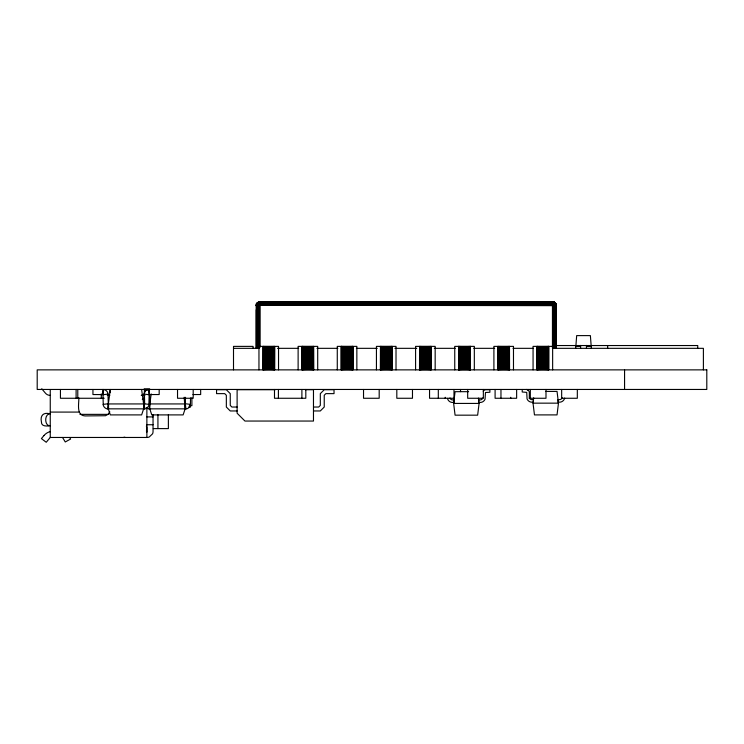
<?xml version="1.0" encoding="UTF-8"?>
<svg xmlns="http://www.w3.org/2000/svg" width="744" height="744" viewBox="0 0 744 744"><rect width="100%" height="100%" fill="white"/><g stroke="black" fill="none" stroke-linecap="round" stroke-linejoin="round"><path stroke-width="1.12" d="M146.875 431.241L146.875 427.409A5.943 3.413 0 0 0 146.345 426.173M256.308 309.727L256.28 348.332L256.28 304.975L257.619 302.65L259.665 301.766L552.913 301.766L555.442 303.134L556.363 305.654L555.442 303.134L552.448 301.738L554.401 305.654L554.401 348.332M256.745 348.332L256.829 305.18L256.987 303.831L260.102 301.85C251.742 307.17 259.089 300.381 260.056 302.724L256.457 305.654L256.457 348.332M103.518 389.54L102.858 394.543L102.858 389.456L104.225 389.633A5.282 5.282 0 0 1 107.964 393.371L108.289 403.936L143.778 403.936L144.159 393.371A5.282 5.282 0 0 1 147.898 389.633L149.265 389.456L148.884 405.117A5.282 5.282 0 0 1 145.145 408.847L106.978 408.847A5.282 5.282 0 0 1 103.239 405.117L102.998 394.599L92.944 394.543L92.944 389.456M149.553 394.078L149.832 403.936L185.275 403.936L185.526 397.305M146.094 407.479A5.282 5.282 0 0 0 148.465 408.847L186.642 408.847A5.282 5.282 0 0 0 190.38 405.117L190.529 397.956M256.606 305.18C255.908 303.487 259.107 300.864 260.13 302.259L260.13 347.197M257.136 348.332L257.136 305.654L256.643 304.268L257.777 302.724L259.991 301.85L256.475 304.268L256.215 305.654L256.745 303.692M258.791 348.332L258.791 305.654L257.852 303.059L258.791 301.971M258.177 348.332L258.177 305.654L259.247 303.431C256.931 300.855 261.256 301.962 259.117 302.724M478.439 398.087L479.089 403.425L477.648 415.171L455.077 415.171L453.635 403.425L455.077 391.679L468.618 391.679M545.743 391.409L557.033 391.409L558.474 403.155L557.033 414.901L534.462 414.901L533.02 403.155L533.681 397.817M107.685 408.94L110.298 389.456M145.006 389.54L144.355 394.543L142.15 394.543M149.172 408.94L151.19 393.911M556.121 348.332L556.121 304.315L552.55 301.766L259.052 301.99L256.727 303.831L257.722 303.831L259.451 305.654L259.451 347.178M257.619 348.332L257.619 305.654L258.791 302.427L257.619 302.65L256.727 303.831M256.215 305.654C255.666 303.487 259.563 301.534 257.852 303.059L257.136 305.654L260.009 305.18L554.178 305.18L554.968 305.654L554.968 348.332M257.471 303.059L257.182 303.831L257.852 303.059M553.378 301.85L555.294 303.059L555.991 304.714L554.968 302.65L552.448 301.738L555.442 303.134M703.396 369.87L703.396 348.332L552.448 348.332L552.448 304.975C552.029 301.627 555.852 303.199 554.141 302.185L552.448 301.971L556.307 305.654L556.224 304.714L556.363 305.654L556.121 304.315L556.307 348.332M259.331 303.059L259.591 301.99M556.307 305.654L555.647 303.431L554.968 305.654L554.094 302.427L553.052 302.185L259.219 302.185M553.787 348.332L553.787 305.654L555.452 303.431M554.401 302.259L555.033 303.059L554.699 303.831L553.136 303.431M554.224 303.431L553.127 305.654L553.127 348.332M554.866 302.724L553.062 301.99L552.448 303.692L553.787 305.654M564.668 398.087L564.398 398.886A5.217 5.217 0 0 1 560.111 402.151L558.019 402.178L558.019 399.63L559.553 399.63A2.669 2.669 0 0 0 562.12 397.677M552.55 301.766L553.629 302.185L553.992 303.831L555.842 305.654L555.842 348.332M258.401 303.831L258.791 302.427M257.926 302.724L257.396 303.431L259.238 301.85L259.684 303.059M109.787 411.758L108.271 414.203L105.509 415.729L84.993 415.924C76.009 415.44 79.069 403.499 78.827 397.882M256.745 305.654L257.173 304.714L256.392 304.714L256.829 305.18M257.619 303.431L256.829 303.831L258.177 305.654M257.926 304.268L260.009 305.18L555.842 305.654L555.675 304.268L553.471 301.99M257.582 302.724L553.313 302.724L257.638 303.059M256.68 304.714L256.28 305.654L256.987 303.831M259.265 302.427L259.749 301.99L259.423 302.724L259.851 302.185L258.345 302.185M43.98 435.538L41.413 438.597L46.23 442.262L50.257 437.463L50.257 389.493M257.136 305.654L258.233 304.714M259.089 304.714L260.028 303.831L552.448 303.692M256.513 304.714L257.024 304.268M258.401 302.427L259.163 301.99M552.448 305.654L553.276 305.18M553.676 302.427L554.606 302.427L553.052 302.185L554.615 303.059L554.094 302.427M48.788 413.971C44.668 415.478 44.668 424.21 48.788 425.717M103.053 394.738L108.057 394.078M103.146 404.401L108.15 403.741M553.88 302.724L555.024 302.724L554.252 302.185M555.647 303.431L552.448 301.971M555.805 303.831L555.842 305.654M554.466 304.268L259.572 304.268M554.922 304.714L555.554 304.714L554.736 302.724M257.787 305.18L258.614 305.18M556.624 345.542L697.742 345.542L697.742 348.332M575.698 346.379L580.59 346.379M586.467 346.379L591.359 346.379M233.504 348.332L259.451 348.332M277.531 348.332L298.623 348.332M316.972 348.332L337.85 348.332M356.413 348.332L377.292 348.332M394.906 348.332L416.733 348.332M434.347 348.332L455.226 348.332M473.779 348.332L494.658 348.332M513.007 348.332L533.067 348.332M144.122 388.907L149.693 388.907M275.289 389.717L237.113 389.717L237.113 413.218L244.943 421.048L313.475 421.048L313.475 389.717L305.375 389.717M192.956 394.543L200.666 394.543L200.666 389.456M107.303 395.371L109.796 395.371M141.732 395.371L144.82 395.371M141.267 395.464L144.634 395.464M104.216 398.263L60.441 398.263L60.441 389.456M529.105 398.263L545.994 398.263L545.994 389.456M142.281 399.286L144.578 399.286M478.68 402.448L480.782 402.42A5.217 5.217 0 0 0 485.06 399.156L485.469 392.507L489.887 392.265L489.887 389.717L485.971 389.717A3.181 3.181 0 0 0 483.247 391.251M533.02 403.155L558.474 403.155M453.635 403.425L479.089 403.425M189.348 405.703L191.896 405.703L191.896 397.752M188.567 407.07L190.529 407.07M237.113 407.033L231.886 407.033L230.259 405.415L230.259 393.632L226.343 389.717L216.55 389.717L216.55 393.632L224.725 393.632L226.343 395.259L226.343 407.033L230.259 410.958L237.113 410.958M313.475 407.033L318.702 407.033L320.32 405.415L320.32 393.632L324.235 389.717L334.028 389.717L334.028 393.632L325.863 393.632L324.235 395.259L324.235 407.033L320.32 410.958L313.475 410.958M50.257 412.083L79.255 412.083M50.257 413.971C43.589 411.776 39.999 415.543 41.413 421.802C41.078 426.712 46.956 426.21 50.257 425.717M79.952 414.362L108.503 414.362M146.875 416.91L153.041 416.91M146.875 424.74L153.041 424.74M153.301 428.609L168.377 428.609L168.377 414.789M50.155 431.594L50.257 431.594A12.239 12.239 0 0 0 43.97 435.528M50.257 437.463L146.875 437.463A6.491 6.491 0 0 0 149.228 437.007L152.557 433.826A5.692 5.692 0 0 0 153.041 431.594L153.041 414.678M144.066 394.078L149.07 394.738M185.47 403.741L190.473 404.401M143.973 403.741L148.977 404.401M108.289 403.936L108.345 409.033L110.298 414.901L141.63 414.901L143.583 409.033L143.583 403.936L141.63 389.456M259.637 302.185L260.13 302.259M552.448 301.738L552.959 301.85M552.913 301.766L554.141 302.185M552.448 302.259L552.922 302.427M259.247 303.431L260.028 303.831M41.757 388.777L45.496 393.232A6.073 6.073 0 0 0 50.248 395.352M69.657 437.463L70.606 439.034L65.267 441.964L62.533 437.463M554.829 303.431L555.154 304.268M447.442 398.356L447.711 399.156A5.217 5.217 0 0 0 451.999 402.42L454.091 402.448L454.091 399.9L452.557 399.9A2.669 2.669 0 0 1 449.99 397.947M555.322 305.18L555.442 348.332M184.168 397.25L185.079 409.033L183.117 414.901L151.795 414.901L149.832 409.033L149.832 403.936M185.926 408.94L185.321 403.936L185.275 409.033M148.605 389.54L149.265 394.543L159.179 394.543L159.179 389.456M144.438 408.94L143.834 403.936L143.778 409.033M144.634 404.401L144.355 389.456L145.722 389.633A5.282 5.282 0 0 1 146.996 390.163M624.569 369.87L624.569 389.456M607.681 345.542L607.681 348.332M591.359 348.332L590.383 335.609L576.674 335.609L575.698 348.332M586.467 345.402L586.467 348.332M580.59 345.402L580.59 348.332M577.325 389.456L577.325 398.263L561.664 398.263L561.664 389.456M552.643 369.87L552.643 346.379L533.067 346.379L533.067 369.87M548.728 346.379L548.728 369.87M548.635 346.379L548.635 369.87M548.375 346.379L548.375 369.87M547.937 346.379L547.937 369.87M547.351 346.379L547.351 369.87M546.626 346.379L546.626 369.87M545.789 346.379L545.789 369.87M544.859 346.379L544.859 369.87M543.873 346.379L543.873 369.87M542.85 346.379L542.85 369.87M541.837 346.379L541.837 369.87M540.841 346.379L540.841 369.87M539.921 346.379L539.921 369.87M539.075 346.379L539.075 369.87M538.358 346.379L538.358 369.87M537.763 346.379L537.763 369.87M537.335 346.379L537.335 369.87M537.066 346.379L537.066 369.87M536.982 346.379L536.982 369.87M530.332 389.456L530.332 398.263M527.989 389.456L527.989 390.433M522.223 389.456L522.223 391.995L526.724 392.376L527.05 398.886A5.217 5.217 0 0 0 531.328 402.151L533.429 402.178L533.429 399.63L531.895 399.63A2.669 2.669 0 0 1 529.328 397.677L529.328 392.534A3.181 3.181 0 0 0 526.138 389.456M516.634 389.456L516.634 398.263L495.095 398.263L495.095 389.456M513.481 369.87L513.481 346.379L493.904 346.379L493.904 369.87M510.756 397.287L510.756 398.263M509.482 346.379L509.566 369.87M509.212 346.379L509.212 369.87M508.784 346.379L508.784 369.87M508.199 346.379L508.199 369.87M507.473 346.379L507.473 369.87M506.636 346.379L506.636 369.87M505.706 346.379L505.706 369.87M504.711 346.379L504.711 369.87M503.697 346.379L503.697 369.87M502.674 346.379L502.674 369.87M501.689 346.379L501.689 369.87M500.963 389.456L500.963 398.263M500.759 346.379L500.759 369.87M499.921 346.379L499.921 369.87M499.196 346.379L499.196 369.87M498.61 346.379L498.61 369.87M498.173 346.379L498.173 369.87M497.913 346.379L497.82 369.87M483.349 389.456L483.349 398.263L467.678 398.263L467.678 389.456M478.68 401.602L478.68 399.9L480.215 399.9A2.669 2.669 0 0 0 482.782 397.947M474.328 369.87L474.328 346.379L454.751 346.379L454.751 369.87M470.413 346.379L470.413 369.87M470.32 346.379L470.32 369.87M470.059 346.379L470.059 369.87M469.622 346.379L469.622 369.87M469.036 346.379L469.036 369.87M468.311 346.379L468.311 369.87M467.474 346.379L467.474 369.87M466.544 346.379L466.544 369.87M465.558 346.379L465.558 369.87M464.535 346.379L464.535 369.87M463.521 346.379L463.521 369.87M462.526 346.379L462.526 369.87M461.596 346.379L461.596 369.87M460.759 346.379L460.759 369.87M460.517 389.456L460.517 391.651M460.034 346.379L460.034 369.87M459.448 346.379L459.448 369.87M459.02 346.379L459.02 369.87M458.75 346.379L458.75 369.87M458.667 346.379L458.667 369.87M453.98 389.456L453.98 398.263L429.548 398.263L429.548 389.456M445.21 397.287L445.21 398.263M438.309 389.456L438.309 398.263M435.166 369.87L435.166 346.379L415.589 346.379L415.589 369.87M431.167 346.379L431.25 369.87M430.897 346.379L430.897 369.87M430.469 346.379L430.469 369.87M429.883 346.379L429.883 369.87M429.158 346.379L429.158 369.87M428.321 346.379L428.321 369.87M427.391 346.379L427.391 369.87M426.396 346.379L426.396 369.87M425.382 346.379L425.382 369.87M424.359 346.379L424.359 369.87M423.373 346.379L423.373 369.87M422.443 346.379L422.443 369.87M421.606 346.379L421.606 369.87M420.881 346.379L420.881 369.87M420.295 346.379L420.295 369.87M419.858 346.379L419.858 369.87M412.474 389.456L412.474 398.263L396.812 398.263L396.812 389.456M396.013 369.87L396.013 346.379L376.436 346.379L376.436 369.87M392.097 346.379L392.097 369.87M392.004 346.379L392.004 369.87M391.744 346.379L391.744 369.87M391.307 346.379L391.307 369.87M390.721 346.379L390.721 369.87M389.996 346.379L389.996 369.87M389.159 346.379L389.159 369.87M388.228 346.379L388.228 369.87M387.243 346.379L387.243 369.87M386.22 346.379L386.22 369.87M385.206 346.379L385.206 369.87M384.211 346.379L384.211 369.87M383.281 346.379L383.281 369.87M382.444 346.379L382.444 369.87M381.719 346.379L381.719 369.87M381.133 346.379L381.133 369.87M380.705 346.379L380.705 369.87M380.435 346.379L380.351 369.87M379.189 389.456L379.189 398.263L363.528 398.263L363.528 389.456M356.85 369.87L356.85 346.379L337.274 346.379L337.274 369.87M352.935 346.379L352.935 369.87M352.851 346.379L352.851 369.87M352.582 346.379L352.582 369.87M352.154 346.379L352.154 369.87M351.559 346.379L351.559 369.87M350.843 346.379L350.843 369.87M349.996 346.379L349.996 369.87M349.076 346.379L349.076 369.87M348.08 346.379L348.08 369.87M347.067 346.379L347.067 369.87M346.044 346.379L346.044 369.87M345.058 346.379L345.058 369.87M344.128 346.379L344.128 369.87M343.291 346.379L343.291 369.87M342.566 346.379L342.566 369.87M341.98 346.379L341.98 369.87M341.543 346.379L341.543 369.87M341.282 346.379L341.282 369.87M341.189 346.379L341.189 369.87M317.697 369.87L317.697 346.379L298.121 346.379L298.121 369.87M313.689 346.379L313.782 369.87M313.429 346.379L313.429 369.87M312.992 346.379L312.992 369.87M312.406 346.379L312.406 369.87M311.68 346.379L311.68 369.87M310.843 346.379L310.843 369.87M309.913 346.379L309.913 369.87M308.927 346.379L308.927 369.87M307.904 346.379L307.904 369.87M306.881 346.379L306.881 369.87M305.896 346.379L305.896 369.87M305.812 389.456L305.812 398.263L274.49 398.263L274.49 389.456M304.966 346.379L304.966 369.87M304.129 346.379L304.129 369.87M303.403 346.379L303.403 369.87M302.817 346.379L302.817 369.87M302.389 346.379L302.389 369.87M302.12 346.379L302.12 369.87M302.036 346.379L302.036 369.87M301.897 389.456L301.897 398.263M278.535 369.87L278.535 346.379L258.959 346.379L258.959 369.87M278.405 389.456L278.405 398.263M274.266 346.379L274.266 369.87M273.839 346.379L273.839 369.87M273.243 346.379L273.243 369.87M272.527 346.379L272.527 369.87M271.681 346.379L271.681 369.87M270.76 346.379L270.76 369.87M269.765 346.379L269.765 369.87M268.751 346.379L268.751 369.87M267.728 346.379L267.728 369.87M266.743 346.379L266.743 369.87M265.813 346.379L265.813 369.87M264.976 346.379L264.976 369.87M264.25 346.379L264.25 369.87M263.664 346.379L263.664 369.87M263.227 346.379L263.227 369.87M262.967 346.379L262.874 369.87M253.081 348.332L253.081 346.379L233.504 346.379L233.504 369.87M193.189 389.456L193.189 398.263L177.528 398.263L177.528 389.456M157.933 414.789L157.933 428.609M146.875 407.963L146.875 437.463M110.075 389.493L110.075 392.646M108.54 403.936L108.54 409.033M101.277 393.855L101.277 398.263M77.785 389.456L77.785 398.263M76.102 389.456L76.102 398.263M124.806 437.165A4.269 4.269 0 0 1 123.234 437.463M146.345 430.99A5.943 3.413 0 0 1 146.875 432.218M146.875 389.493A6.436 6.436 0 0 1 149.237 389.94M706.8 369.87L37.2 369.87L37.2 389.456L706.8 389.456L706.8 369.87M419.597 369.87L419.597 346.379L419.504 369.87M274.62 369.87L274.62 346.379L274.536 369.87"/></g></svg>
